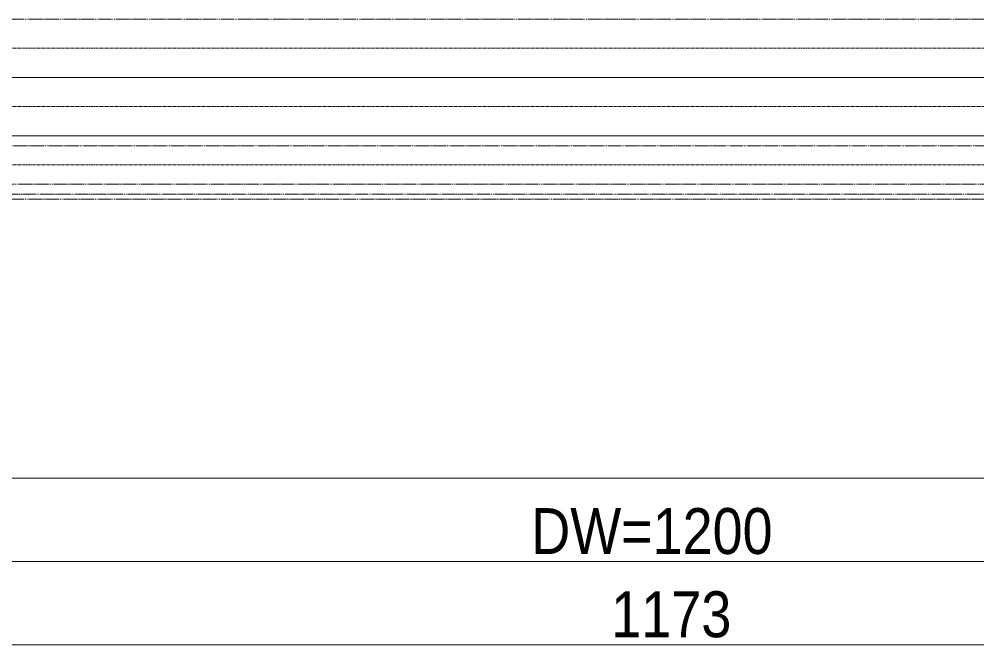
# Model space of a CAD drawing. Units: millimetres, scale not verified. Extents: x -4547 to 4547, y -2305 to 2305.
# Drawn here: x -1710 to -1135, y 820 to 1196 of the extents above; entities that cross this region are included whole.
import ezdxf
from ezdxf.enums import TextEntityAlignment as Align

# ---------------------------------------------------------------- set-up
doc = ezdxf.new("R2010")
doc.units = ezdxf.units.MM
doc.header["$LTSCALE"] = 20
doc.linetypes.add('USER1', pattern=[10.5, 8, -0.5, 0.5, -0.5, 0.5, -0.5])
doc.linetypes.add('USER3', pattern=[2.91, 1.76, -0.4, 0.35, -0.4])
doc.layers.add('0-0_3一般', color=7, linetype='Continuous', lineweight=15)
doc.layers.add('0-1_2寸法-1', color=7, linetype='Continuous', lineweight=15)
doc.styles.add('ＭＳ Ｐゴシック', font='')
doc.styles.get('ＭＳ Ｐゴシック').set_extended_font_data('MS PGothic')

# ---------------------------------------------------------------- blocks, each defined once
blk = doc.blocks.new('グループ-21')
at = {"layer": '0-0_3一般', "linetype": 'USER1'}
blk.add_line((-10824.5, 22820), (11235.5, 22820), dxfattribs=at)
blk.add_lwpolyline([(11235.5, 22820), (11235.5, 22360), (-10824.5, 22360)], dxfattribs=at)
blk = doc.blocks.new('グループ-29')
at = {"layer": '0-0_3一般', "linetype": 'USER3'}
for p, q in [((12295.5, 23990), (-57854.5, 23990)), ((12295.5, 23290), (-57854.5, 23290)), ((12295.5, 22590), (-57854.5, 22590))]:
    blk.add_line(p, q, dxfattribs=at)
at = {"layer": '0-0_3一般', "linetype": 'USER1'}
for p, q in [((12195.5, 23640), (-57754.5, 23640)), ((12195.5, 23640), (-57754.5, 23640)), ((-57754.5, 22940), (12195.5, 22940))]:
    blk.add_line(p, q, dxfattribs=at)
for points in [[(12195.5, 24340), (-57754.5, 24340), (-57754.5, 23640), (12195.5, 23640)], [(12195.5, 22940), (-57754.5, 22940), (-57754.5, 22240), (12195.5, 22240)]]:
    blk.add_lwpolyline(points, close=True, dxfattribs=at)
blk = doc.blocks.new('グループ-35')
at = {"layer": '0-0_3一般', "linetype": 'USER1'}
blk.add_lwpolyline([(12195.5, 22180), (-57754.5, 22180), (-57754.5, 22240), (12195.5, 22240)], close=True, dxfattribs=at)
at = {"layer": '0-0_3一般'}
for name in ['グループ-29', 'グループ-21']:
    blk.add_blockref(name, (0, 0), dxfattribs=at)

msp = doc.modelspace()

# ---------------------------------------------------------------- linework, layer by layer
at = {"layer": '0-1_2寸法-1'}
for p, q in [((-4217.09, 920.11), (-741.6, 920.11)), ((-741.6, 870.11), (-1919.09, 870.11)), ((-741.6, 820.11), (-1892.09, 820.11))]:
    msp.add_line(p, q, dxfattribs=at)

# ---------------------------------------------------------------- block references
at = {"layer": '0-0_3一般', "xscale": 0.05, "yscale": 0.05}
msp.add_blockref('グループ-35', (-1340.62, -21.39), dxfattribs=at)

# ---------------------------------------------------------------- texts
at = {"layer": '0-1_2寸法-1', "style": 'ＭＳ Ｐゴシック', "width": 0.9}
for s, height, p in [('DW=1200', 27.51, (-1402.69, 866.39)), ('1173', 27.57, (-1354.74, 816.39))]:
    msp.add_text(s, height=height, dxfattribs=at).set_placement(p, align=Align.BOTTOM_LEFT)

doc.saveas('drawing.dxf')
